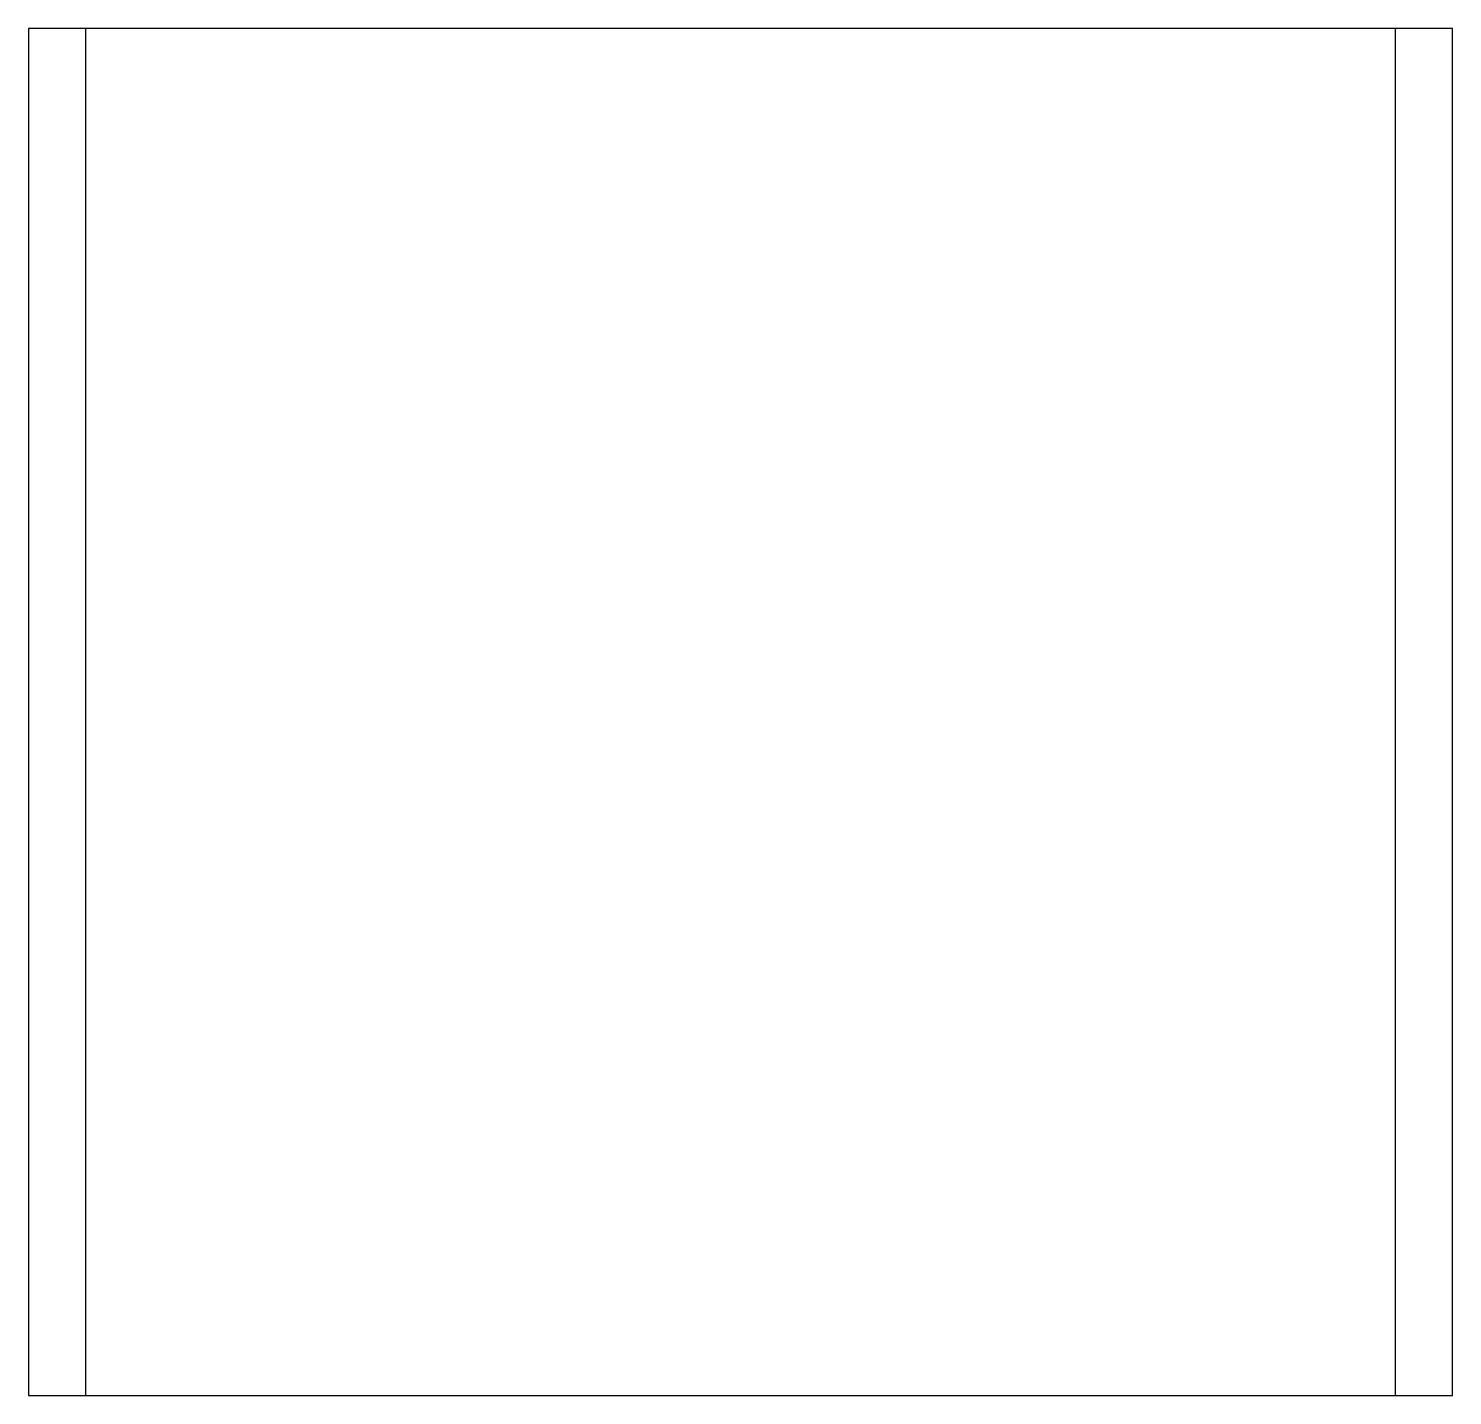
# Model space of a CAD drawing. Extents: x 440123.5 to 440165.1, y 4470987.7 to 4471027.7.
import ezdxf

# ---------------------------------------------------------------- set-up
doc = ezdxf.new("R2010")
doc.units = 0
doc.layers.add('PARCELA_EDITADA', color=2, linetype='CONTINUOUS')
doc.layers.add('PARCELA_OFICIAL', color=8, linetype='CONTINUOUS')

msp = doc.modelspace()

# ---------------------------------------------------------------- linework, layer by layer
at = {"layer": 'PARCELA_EDITADA'}
msp.add_lwpolyline([(440125.12, 4470987.65), (440165.12, 4470987.65), (440165.12, 4471027.65), (440125.12, 4471027.65)], close=True, dxfattribs=at)
at = {"layer": 'PARCELA_OFICIAL'}
msp.add_lwpolyline([(440123.45, 4470987.65), (440163.45, 4470987.65), (440163.45, 4471027.65), (440123.45, 4471027.65)], close=True, dxfattribs=at)

doc.saveas('drawing.dxf')
